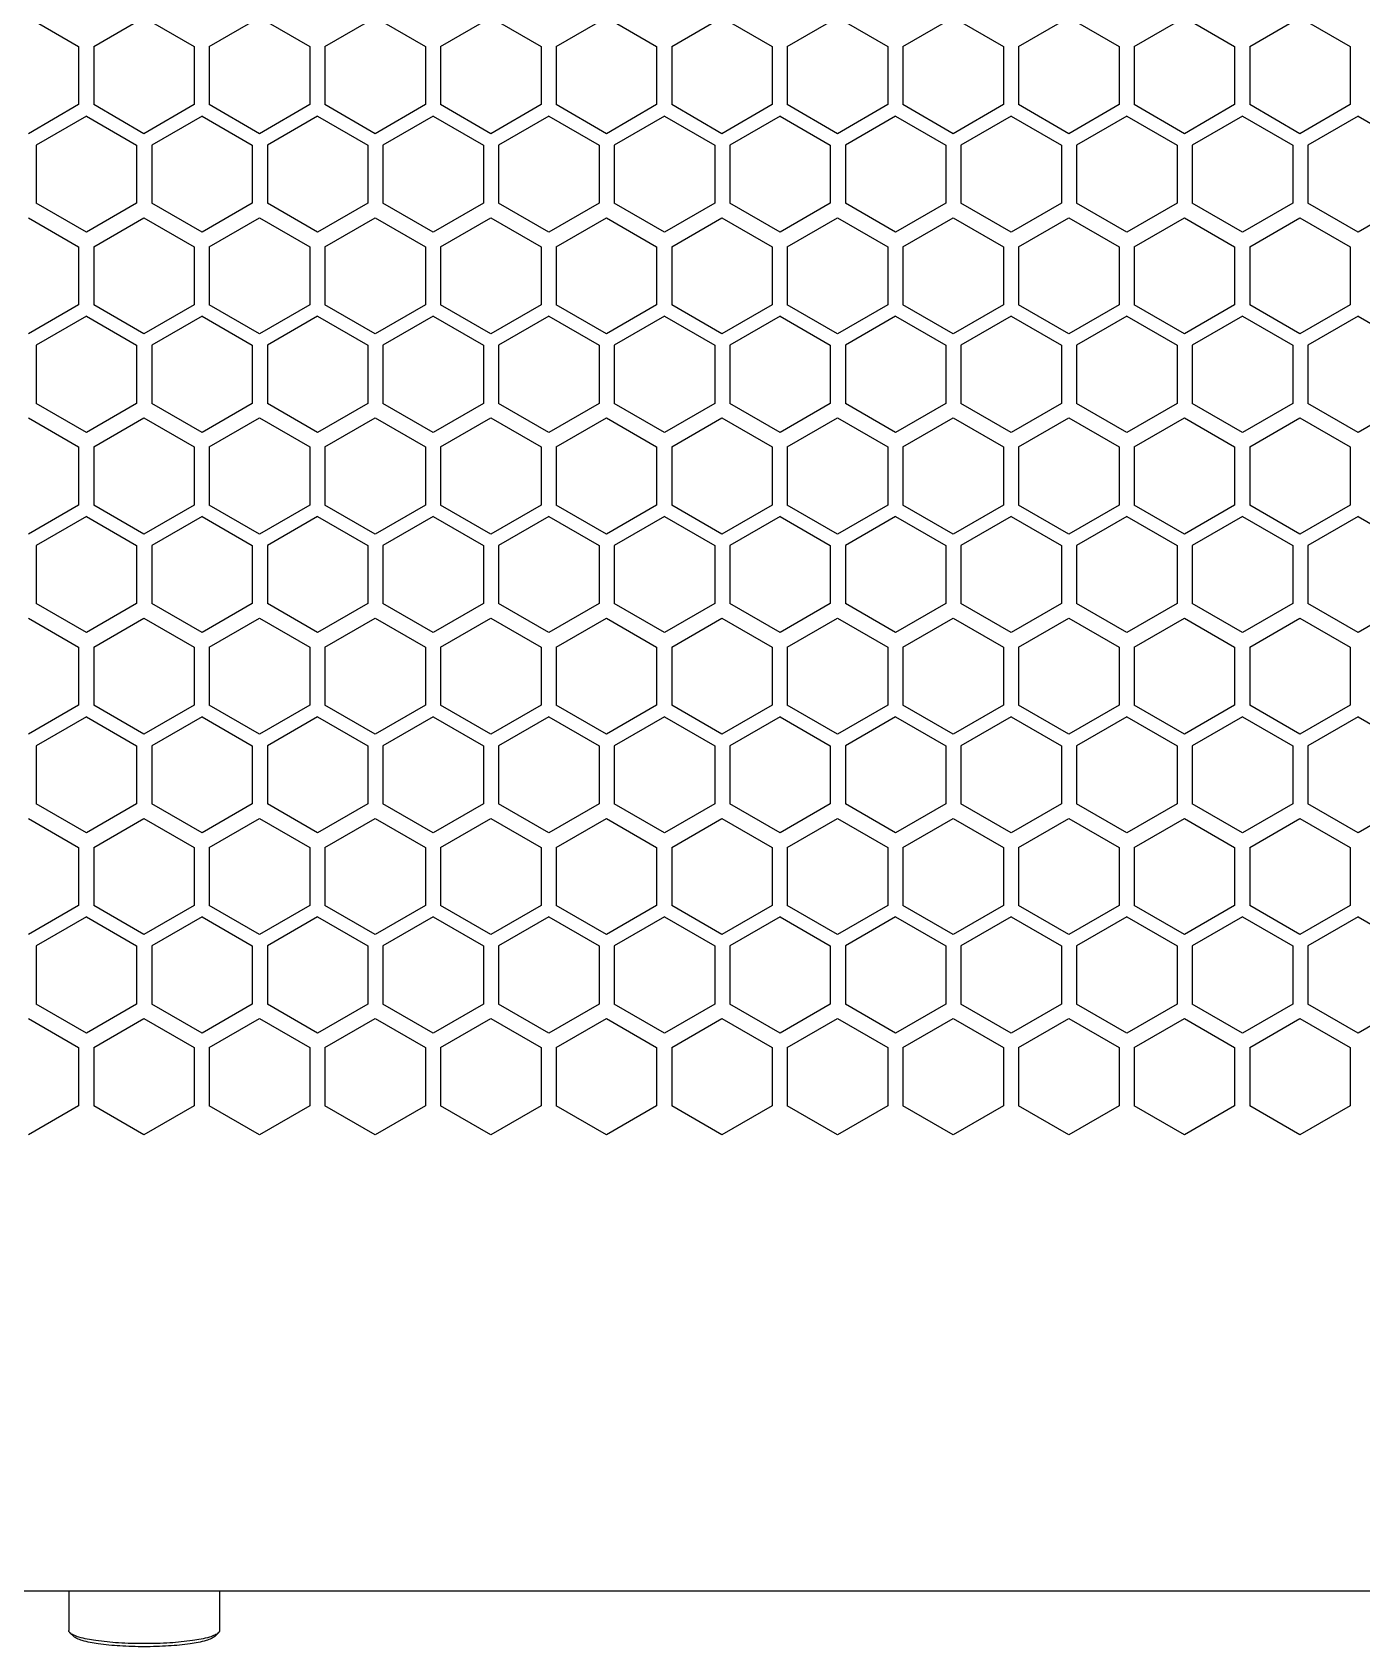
# Model space of a CAD drawing. Header units: millimetres. Extents: x 55614 to 110757, y -66981 to -47484.
# Drawn here: x 64347.7 to 64453.5, y -50635.6 to -50507.2 of the extents above; entities that cross this region are included whole.
import ezdxf

# ---------------------------------------------------------------- set-up
doc = ezdxf.new("R2010")
doc.units = ezdxf.units.MM
doc.layers.add('4215-0412-2_0', color=7, linetype='Continuous')
doc.layers.add('SONGBUTUO-M4-8_0', color=7, linetype='Continuous')
doc.layers.add('THICK', color=7, linetype='Continuous', lineweight=0)

# ---------------------------------------------------------------- blocks, each defined once
blk = doc.blocks.new('2-1725')
at = {"layer": '4215-0412-2_0', "color": 7, "linetype": 'Continuous'}
for p, q in [((-16739.4, -71932.1), (-16735.4, -71934.41)), ((-16734.2, -71934.41), (-16730.2, -71932.1)), ((-16730.2, -71932.1), (-16726.2, -71934.41)), ((-16725, -71934.41), (-16721, -71932.1)), ((-16721, -71932.1), (-16717, -71934.41)), ((-16715.8, -71934.41), (-16711.8, -71932.1)), ((-16711.8, -71932.1), (-16707.8, -71934.41)), ((-16706.6, -71934.41), (-16702.6, -71932.1)), ((-16702.6, -71932.1), (-16698.6, -71934.41)), ((-16697.4, -71934.41), (-16693.4, -71932.1)), ((-16693.4, -71932.1), (-16689.4, -71934.41)), ((-16688.2, -71934.41), (-16684.2, -71932.1)), ((-16684.2, -71932.1), (-16680.2, -71934.41)), ((-16679, -71934.41), (-16675, -71932.1)), ((-16675, -71932.1), (-16671, -71934.41)), ((-16669.8, -71934.41), (-16665.8, -71932.1)), ((-16665.8, -71932.1), (-16661.8, -71934.41)), ((-16660.6, -71934.41), (-16656.6, -71932.1)), ((-16656.6, -71932.1), (-16652.6, -71934.41)), ((-16651.4, -71934.41), (-16647.4, -71932.1)), ((-16647.4, -71932.1), (-16643.4, -71934.41)), ((-16642.2, -71934.41), (-16638.2, -71932.1)), ((-16638.2, -71932.1), (-16634.2, -71934.41)), ((-16735.4, -71934.41), (-16735.4, -71939.03)), ((-16734.2, -71934.41), (-16734.2, -71939.03)), ((-16726.2, -71934.41), (-16726.2, -71939.03)), ((-16725, -71934.41), (-16725, -71939.03)), ((-16717, -71934.41), (-16717, -71939.03)), ((-16715.8, -71934.41), (-16715.8, -71939.03)), ((-16707.8, -71934.41), (-16707.8, -71939.03)), ((-16706.6, -71934.41), (-16706.6, -71939.03)), ((-16698.6, -71934.41), (-16698.6, -71939.03)), ((-16697.4, -71934.41), (-16697.4, -71939.03)), ((-16689.4, -71934.41), (-16689.4, -71939.03)), ((-16688.2, -71934.41), (-16688.2, -71939.03)), ((-16680.2, -71934.41), (-16680.2, -71939.03)), ((-16679, -71934.41), (-16679, -71939.03)), ((-16671, -71934.41), (-16671, -71939.03)), ((-16669.8, -71934.41), (-16669.8, -71939.03)), ((-16661.8, -71934.41), (-16661.8, -71939.03)), ((-16660.6, -71934.41), (-16660.6, -71939.03)), ((-16652.6, -71934.41), (-16652.6, -71939.03)), ((-16651.4, -71934.41), (-16651.4, -71939.03)), ((-16643.4, -71934.41), (-16643.4, -71939.03)), ((-16642.2, -71934.41), (-16642.2, -71939.03)), ((-16634.2, -71934.41), (-16634.2, -71939.03)), ((-16735.4, -71939.03), (-16739.4, -71941.34)), ((-16730.2, -71941.34), (-16734.2, -71939.03)), ((-16726.2, -71939.03), (-16730.2, -71941.34)), ((-16721, -71941.34), (-16725, -71939.03)), ((-16717, -71939.03), (-16721, -71941.34)), ((-16711.8, -71941.34), (-16715.8, -71939.03)), ((-16707.8, -71939.03), (-16711.8, -71941.34)), ((-16702.6, -71941.34), (-16706.6, -71939.03)), ((-16698.6, -71939.03), (-16702.6, -71941.34)), ((-16693.4, -71941.34), (-16697.4, -71939.03)), ((-16689.4, -71939.03), (-16693.4, -71941.34)), ((-16684.2, -71941.34), (-16688.2, -71939.03)), ((-16680.2, -71939.03), (-16684.2, -71941.34)), ((-16675, -71941.34), (-16679, -71939.03)), ((-16671, -71939.03), (-16675, -71941.34)), ((-16665.8, -71941.34), (-16669.8, -71939.03)), ((-16661.8, -71939.03), (-16665.8, -71941.34)), ((-16656.6, -71941.34), (-16660.6, -71939.03)), ((-16652.6, -71939.03), (-16656.6, -71941.34)), ((-16647.4, -71941.34), (-16651.4, -71939.03)), ((-16643.4, -71939.03), (-16647.4, -71941.34)), ((-16638.2, -71941.34), (-16642.2, -71939.03)), ((-16634.2, -71939.03), (-16638.2, -71941.34)), ((-16734.78, -71939.94), (-16738.78, -71942.25)), ((-16734.78, -71939.94), (-16730.78, -71942.25)), ((-16725.58, -71939.94), (-16729.58, -71942.25)), ((-16725.58, -71939.94), (-16721.58, -71942.25)), ((-16716.38, -71939.94), (-16720.38, -71942.25)), ((-16716.38, -71939.94), (-16712.38, -71942.25)), ((-16707.18, -71939.94), (-16711.18, -71942.25)), ((-16707.18, -71939.94), (-16703.18, -71942.25)), ((-16697.98, -71939.94), (-16701.98, -71942.25)), ((-16697.98, -71939.94), (-16693.98, -71942.25)), ((-16688.78, -71939.94), (-16692.78, -71942.25)), ((-16688.78, -71939.94), (-16684.78, -71942.25)), ((-16679.58, -71939.94), (-16683.58, -71942.25)), ((-16679.58, -71939.94), (-16675.58, -71942.25)), ((-16670.38, -71939.94), (-16674.38, -71942.25)), ((-16670.38, -71939.94), (-16666.38, -71942.25)), ((-16661.18, -71939.94), (-16665.18, -71942.25)), ((-16661.18, -71939.94), (-16657.18, -71942.25)), ((-16651.98, -71939.94), (-16655.98, -71942.25)), ((-16651.98, -71939.94), (-16647.98, -71942.25)), ((-16642.78, -71939.94), (-16646.78, -71942.25)), ((-16642.78, -71939.94), (-16638.78, -71942.25)), ((-16633.58, -71939.94), (-16637.58, -71942.25)), ((-16633.58, -71939.94), (-16629.58, -71942.25)), ((-16738.78, -71942.25), (-16738.78, -71946.87)), ((-16730.78, -71942.25), (-16730.78, -71946.87)), ((-16729.58, -71942.25), (-16729.58, -71946.87)), ((-16721.58, -71942.25), (-16721.58, -71946.87)), ((-16720.38, -71942.25), (-16720.38, -71946.87)), ((-16712.38, -71942.25), (-16712.38, -71946.87)), ((-16711.18, -71942.25), (-16711.18, -71946.87)), ((-16703.18, -71942.25), (-16703.18, -71946.87)), ((-16701.98, -71942.25), (-16701.98, -71946.87)), ((-16693.98, -71942.25), (-16693.98, -71946.87)), ((-16692.78, -71942.25), (-16692.78, -71946.87)), ((-16684.78, -71942.25), (-16684.78, -71946.87)), ((-16683.58, -71942.25), (-16683.58, -71946.87)), ((-16675.58, -71942.25), (-16675.58, -71946.87)), ((-16674.38, -71942.25), (-16674.38, -71946.87)), ((-16666.38, -71942.25), (-16666.38, -71946.87)), ((-16665.18, -71942.25), (-16665.18, -71946.87)), ((-16657.18, -71942.25), (-16657.18, -71946.87)), ((-16655.98, -71942.25), (-16655.98, -71946.87)), ((-16647.98, -71942.25), (-16647.98, -71946.87)), ((-16646.78, -71942.25), (-16646.78, -71946.87)), ((-16638.78, -71942.25), (-16638.78, -71946.87)), ((-16637.58, -71942.25), (-16637.58, -71946.87)), ((-16734.78, -71949.18), (-16738.78, -71946.87)), ((-16730.78, -71946.87), (-16734.78, -71949.18)), ((-16725.58, -71949.18), (-16729.58, -71946.87)), ((-16721.58, -71946.87), (-16725.58, -71949.18)), ((-16716.38, -71949.18), (-16720.38, -71946.87)), ((-16712.38, -71946.87), (-16716.38, -71949.18)), ((-16707.18, -71949.18), (-16711.18, -71946.87)), ((-16703.18, -71946.87), (-16707.18, -71949.18)), ((-16697.98, -71949.18), (-16701.98, -71946.87)), ((-16693.98, -71946.87), (-16697.98, -71949.18)), ((-16688.78, -71949.18), (-16692.78, -71946.87)), ((-16684.78, -71946.87), (-16688.78, -71949.18)), ((-16679.58, -71949.18), (-16683.58, -71946.87)), ((-16675.58, -71946.87), (-16679.58, -71949.18)), ((-16670.38, -71949.18), (-16674.38, -71946.87)), ((-16666.38, -71946.87), (-16670.38, -71949.18)), ((-16661.18, -71949.18), (-16665.18, -71946.87)), ((-16657.18, -71946.87), (-16661.18, -71949.18)), ((-16651.98, -71949.18), (-16655.98, -71946.87)), ((-16647.98, -71946.87), (-16651.98, -71949.18)), ((-16642.78, -71949.18), (-16646.78, -71946.87)), ((-16638.78, -71946.87), (-16642.78, -71949.18)), ((-16633.58, -71949.18), (-16637.58, -71946.87)), ((-16629.58, -71946.87), (-16633.58, -71949.18)), ((-16739.4, -71948.03), (-16735.4, -71950.34)), ((-16734.2, -71950.34), (-16730.2, -71948.03)), ((-16730.2, -71948.03), (-16726.2, -71950.34)), ((-16725, -71950.34), (-16721, -71948.03)), ((-16721, -71948.03), (-16717, -71950.34)), ((-16715.8, -71950.34), (-16711.8, -71948.03)), ((-16711.8, -71948.03), (-16707.8, -71950.34)), ((-16706.6, -71950.34), (-16702.6, -71948.03)), ((-16702.6, -71948.03), (-16698.6, -71950.34)), ((-16697.4, -71950.34), (-16693.4, -71948.03)), ((-16693.4, -71948.03), (-16689.4, -71950.34)), ((-16688.2, -71950.34), (-16684.2, -71948.03)), ((-16684.2, -71948.03), (-16680.2, -71950.34)), ((-16679, -71950.34), (-16675, -71948.03)), ((-16675, -71948.03), (-16671, -71950.34)), ((-16669.8, -71950.34), (-16665.8, -71948.03)), ((-16665.8, -71948.03), (-16661.8, -71950.34)), ((-16660.6, -71950.34), (-16656.6, -71948.03)), ((-16656.6, -71948.03), (-16652.6, -71950.34)), ((-16651.4, -71950.34), (-16647.4, -71948.03)), ((-16647.4, -71948.03), (-16643.4, -71950.34)), ((-16642.2, -71950.34), (-16638.2, -71948.03)), ((-16638.2, -71948.03), (-16634.2, -71950.34)), ((-16735.4, -71950.34), (-16735.4, -71954.96)), ((-16734.2, -71950.34), (-16734.2, -71954.96)), ((-16726.2, -71950.34), (-16726.2, -71954.96)), ((-16725, -71950.34), (-16725, -71954.96)), ((-16717, -71950.34), (-16717, -71954.96)), ((-16715.8, -71950.34), (-16715.8, -71954.96)), ((-16707.8, -71950.34), (-16707.8, -71954.96)), ((-16706.6, -71950.34), (-16706.6, -71954.96)), ((-16698.6, -71950.34), (-16698.6, -71954.96)), ((-16697.4, -71950.34), (-16697.4, -71954.96)), ((-16689.4, -71950.34), (-16689.4, -71954.96)), ((-16688.2, -71950.34), (-16688.2, -71954.96)), ((-16680.2, -71950.34), (-16680.2, -71954.96)), ((-16679, -71950.34), (-16679, -71954.96)), ((-16671, -71950.34), (-16671, -71954.96)), ((-16669.8, -71950.34), (-16669.8, -71954.96)), ((-16661.8, -71950.34), (-16661.8, -71954.96)), ((-16660.6, -71950.34), (-16660.6, -71954.96)), ((-16652.6, -71950.34), (-16652.6, -71954.96)), ((-16651.4, -71950.34), (-16651.4, -71954.96)), ((-16643.4, -71950.34), (-16643.4, -71954.96)), ((-16642.2, -71950.34), (-16642.2, -71954.96)), ((-16634.2, -71950.34), (-16634.2, -71954.96)), ((-16735.4, -71954.96), (-16739.4, -71957.27)), ((-16730.2, -71957.27), (-16734.2, -71954.96)), ((-16726.2, -71954.96), (-16730.2, -71957.27)), ((-16721, -71957.27), (-16725, -71954.96)), ((-16717, -71954.96), (-16721, -71957.27)), ((-16711.8, -71957.27), (-16715.8, -71954.96)), ((-16707.8, -71954.96), (-16711.8, -71957.27)), ((-16702.6, -71957.27), (-16706.6, -71954.96)), ((-16698.6, -71954.96), (-16702.6, -71957.27)), ((-16693.4, -71957.27), (-16697.4, -71954.96)), ((-16689.4, -71954.96), (-16693.4, -71957.27)), ((-16684.2, -71957.27), (-16688.2, -71954.96)), ((-16680.2, -71954.96), (-16684.2, -71957.27)), ((-16675, -71957.27), (-16679, -71954.96)), ((-16671, -71954.96), (-16675, -71957.27)), ((-16665.8, -71957.27), (-16669.8, -71954.96)), ((-16661.8, -71954.96), (-16665.8, -71957.27)), ((-16656.6, -71957.27), (-16660.6, -71954.96)), ((-16652.6, -71954.96), (-16656.6, -71957.27)), ((-16647.4, -71957.27), (-16651.4, -71954.96)), ((-16643.4, -71954.96), (-16647.4, -71957.27)), ((-16638.2, -71957.27), (-16642.2, -71954.96)), ((-16634.2, -71954.96), (-16638.2, -71957.27)), ((-16734.78, -71955.87), (-16738.78, -71958.18)), ((-16734.78, -71955.87), (-16730.78, -71958.18)), ((-16725.58, -71955.87), (-16729.58, -71958.18)), ((-16725.58, -71955.87), (-16721.58, -71958.18)), ((-16716.38, -71955.87), (-16720.38, -71958.18)), ((-16716.38, -71955.87), (-16712.38, -71958.18)), ((-16707.18, -71955.87), (-16711.18, -71958.18)), ((-16707.18, -71955.87), (-16703.18, -71958.18)), ((-16697.98, -71955.87), (-16701.98, -71958.18)), ((-16697.98, -71955.87), (-16693.98, -71958.18)), ((-16688.78, -71955.87), (-16692.78, -71958.18)), ((-16688.78, -71955.87), (-16684.78, -71958.18)), ((-16679.58, -71955.87), (-16683.58, -71958.18)), ((-16679.58, -71955.87), (-16675.58, -71958.18)), ((-16670.38, -71955.87), (-16674.38, -71958.18)), ((-16670.38, -71955.87), (-16666.38, -71958.18)), ((-16661.18, -71955.87), (-16665.18, -71958.18)), ((-16661.18, -71955.87), (-16657.18, -71958.18)), ((-16651.98, -71955.87), (-16655.98, -71958.18)), ((-16651.98, -71955.87), (-16647.98, -71958.18)), ((-16642.78, -71955.87), (-16646.78, -71958.18)), ((-16642.78, -71955.87), (-16638.78, -71958.18)), ((-16633.58, -71955.87), (-16637.58, -71958.18)), ((-16633.58, -71955.87), (-16629.58, -71958.18)), ((-16738.78, -71958.18), (-16738.78, -71962.8)), ((-16730.78, -71958.18), (-16730.78, -71962.8)), ((-16729.58, -71958.18), (-16729.58, -71962.8)), ((-16721.58, -71958.18), (-16721.58, -71962.8)), ((-16720.38, -71958.18), (-16720.38, -71962.8)), ((-16712.38, -71958.18), (-16712.38, -71962.8)), ((-16711.18, -71958.18), (-16711.18, -71962.8)), ((-16703.18, -71958.18), (-16703.18, -71962.8)), ((-16701.98, -71958.18), (-16701.98, -71962.8)), ((-16693.98, -71958.18), (-16693.98, -71962.8)), ((-16692.78, -71958.18), (-16692.78, -71962.8)), ((-16684.78, -71958.18), (-16684.78, -71962.8)), ((-16683.58, -71958.18), (-16683.58, -71962.8)), ((-16675.58, -71958.18), (-16675.58, -71962.8)), ((-16674.38, -71958.18), (-16674.38, -71962.8)), ((-16666.38, -71958.18), (-16666.38, -71962.8)), ((-16665.18, -71958.18), (-16665.18, -71962.8)), ((-16657.18, -71958.18), (-16657.18, -71962.8)), ((-16655.98, -71958.18), (-16655.98, -71962.8)), ((-16647.98, -71958.18), (-16647.98, -71962.8)), ((-16646.78, -71958.18), (-16646.78, -71962.8)), ((-16638.78, -71958.18), (-16638.78, -71962.8)), ((-16637.58, -71958.18), (-16637.58, -71962.8)), ((-16734.78, -71965.11), (-16738.78, -71962.8)), ((-16730.78, -71962.8), (-16734.78, -71965.11)), ((-16725.58, -71965.11), (-16729.58, -71962.8)), ((-16721.58, -71962.8), (-16725.58, -71965.11)), ((-16716.38, -71965.11), (-16720.38, -71962.8)), ((-16712.38, -71962.8), (-16716.38, -71965.11)), ((-16707.18, -71965.11), (-16711.18, -71962.8)), ((-16703.18, -71962.8), (-16707.18, -71965.11)), ((-16697.98, -71965.11), (-16701.98, -71962.8)), ((-16693.98, -71962.8), (-16697.98, -71965.11)), ((-16688.78, -71965.11), (-16692.78, -71962.8)), ((-16684.78, -71962.8), (-16688.78, -71965.11)), ((-16679.58, -71965.11), (-16683.58, -71962.8)), ((-16675.58, -71962.8), (-16679.58, -71965.11)), ((-16670.38, -71965.11), (-16674.38, -71962.8)), ((-16666.38, -71962.8), (-16670.38, -71965.11)), ((-16661.18, -71965.11), (-16665.18, -71962.8)), ((-16657.18, -71962.8), (-16661.18, -71965.11)), ((-16651.98, -71965.11), (-16655.98, -71962.8)), ((-16647.98, -71962.8), (-16651.98, -71965.11)), ((-16642.78, -71965.11), (-16646.78, -71962.8)), ((-16638.78, -71962.8), (-16642.78, -71965.11)), ((-16633.58, -71965.11), (-16637.58, -71962.8)), ((-16629.58, -71962.8), (-16633.58, -71965.11)), ((-16739.4, -71963.96), (-16735.4, -71966.27)), ((-16734.2, -71966.27), (-16730.2, -71963.96)), ((-16730.2, -71963.96), (-16726.2, -71966.27)), ((-16725, -71966.27), (-16721, -71963.96)), ((-16721, -71963.96), (-16717, -71966.27)), ((-16715.8, -71966.27), (-16711.8, -71963.96)), ((-16711.8, -71963.96), (-16707.8, -71966.27)), ((-16706.6, -71966.27), (-16702.6, -71963.96)), ((-16702.6, -71963.96), (-16698.6, -71966.27)), ((-16697.4, -71966.27), (-16693.4, -71963.96)), ((-16693.4, -71963.96), (-16689.4, -71966.27)), ((-16688.2, -71966.27), (-16684.2, -71963.96)), ((-16684.2, -71963.96), (-16680.2, -71966.27)), ((-16679, -71966.27), (-16675, -71963.96)), ((-16675, -71963.96), (-16671, -71966.27)), ((-16669.8, -71966.27), (-16665.8, -71963.96)), ((-16665.8, -71963.96), (-16661.8, -71966.27)), ((-16660.6, -71966.27), (-16656.6, -71963.96)), ((-16656.6, -71963.96), (-16652.6, -71966.27)), ((-16651.4, -71966.27), (-16647.4, -71963.96)), ((-16647.4, -71963.96), (-16643.4, -71966.27)), ((-16642.2, -71966.27), (-16638.2, -71963.96)), ((-16638.2, -71963.96), (-16634.2, -71966.27)), ((-16735.4, -71966.27), (-16735.4, -71970.89)), ((-16734.2, -71966.27), (-16734.2, -71970.89)), ((-16726.2, -71966.27), (-16726.2, -71970.89)), ((-16725, -71966.27), (-16725, -71970.89)), ((-16717, -71966.27), (-16717, -71970.89)), ((-16715.8, -71966.27), (-16715.8, -71970.89)), ((-16707.8, -71966.27), (-16707.8, -71970.89)), ((-16706.6, -71966.27), (-16706.6, -71970.89)), ((-16698.6, -71966.27), (-16698.6, -71970.89)), ((-16697.4, -71966.27), (-16697.4, -71970.89)), ((-16689.4, -71966.27), (-16689.4, -71970.89)), ((-16688.2, -71966.27), (-16688.2, -71970.89)), ((-16680.2, -71966.27), (-16680.2, -71970.89)), ((-16679, -71966.27), (-16679, -71970.89)), ((-16671, -71966.27), (-16671, -71970.89)), ((-16669.8, -71966.27), (-16669.8, -71970.89)), ((-16661.8, -71966.27), (-16661.8, -71970.89)), ((-16660.6, -71966.27), (-16660.6, -71970.89)), ((-16652.6, -71966.27), (-16652.6, -71970.89)), ((-16651.4, -71966.27), (-16651.4, -71970.89)), ((-16643.4, -71966.27), (-16643.4, -71970.89)), ((-16642.2, -71966.27), (-16642.2, -71970.89)), ((-16634.2, -71966.27), (-16634.2, -71970.89)), ((-16735.4, -71970.89), (-16739.4, -71973.2)), ((-16734.78, -71971.8), (-16738.78, -71974.11)), ((-16734.78, -71971.8), (-16730.78, -71974.11)), ((-16730.2, -71973.2), (-16734.2, -71970.89)), ((-16726.2, -71970.89), (-16730.2, -71973.2)), ((-16725.58, -71971.8), (-16729.58, -71974.11)), ((-16725.58, -71971.8), (-16721.58, -71974.11)), ((-16721, -71973.2), (-16725, -71970.89)), ((-16717, -71970.89), (-16721, -71973.2)), ((-16716.38, -71971.8), (-16720.38, -71974.11)), ((-16716.38, -71971.8), (-16712.38, -71974.11)), ((-16711.8, -71973.2), (-16715.8, -71970.89)), ((-16707.8, -71970.89), (-16711.8, -71973.2)), ((-16707.18, -71971.8), (-16711.18, -71974.11)), ((-16707.18, -71971.8), (-16703.18, -71974.11)), ((-16702.6, -71973.2), (-16706.6, -71970.89)), ((-16698.6, -71970.89), (-16702.6, -71973.2)), ((-16697.98, -71971.8), (-16701.98, -71974.11)), ((-16697.98, -71971.8), (-16693.98, -71974.11)), ((-16693.4, -71973.2), (-16697.4, -71970.89)), ((-16689.4, -71970.89), (-16693.4, -71973.2)), ((-16688.78, -71971.8), (-16692.78, -71974.11)), ((-16688.78, -71971.8), (-16684.78, -71974.11)), ((-16684.2, -71973.2), (-16688.2, -71970.89)), ((-16680.2, -71970.89), (-16684.2, -71973.2)), ((-16679.58, -71971.8), (-16683.58, -71974.11)), ((-16679.58, -71971.8), (-16675.58, -71974.11)), ((-16675, -71973.2), (-16679, -71970.89)), ((-16671, -71970.89), (-16675, -71973.2)), ((-16670.38, -71971.8), (-16674.38, -71974.11)), ((-16670.38, -71971.8), (-16666.38, -71974.11)), ((-16665.8, -71973.2), (-16669.8, -71970.89)), ((-16661.8, -71970.89), (-16665.8, -71973.2)), ((-16661.18, -71971.8), (-16665.18, -71974.11)), ((-16661.18, -71971.8), (-16657.18, -71974.11)), ((-16656.6, -71973.2), (-16660.6, -71970.89)), ((-16652.6, -71970.89), (-16656.6, -71973.2)), ((-16651.98, -71971.8), (-16655.98, -71974.11)), ((-16651.98, -71971.8), (-16647.98, -71974.11)), ((-16647.4, -71973.2), (-16651.4, -71970.89)), ((-16643.4, -71970.89), (-16647.4, -71973.2)), ((-16642.78, -71971.8), (-16646.78, -71974.11)), ((-16642.78, -71971.8), (-16638.78, -71974.11)), ((-16638.2, -71973.2), (-16642.2, -71970.89)), ((-16634.2, -71970.89), (-16638.2, -71973.2)), ((-16633.58, -71971.8), (-16637.58, -71974.11)), ((-16633.58, -71971.8), (-16629.58, -71974.11)), ((-16738.78, -71974.11), (-16738.78, -71978.73)), ((-16730.78, -71974.11), (-16730.78, -71978.73)), ((-16729.58, -71974.11), (-16729.58, -71978.73)), ((-16721.58, -71974.11), (-16721.58, -71978.73)), ((-16720.38, -71974.11), (-16720.38, -71978.73)), ((-16712.38, -71974.11), (-16712.38, -71978.73)), ((-16711.18, -71974.11), (-16711.18, -71978.73)), ((-16703.18, -71974.11), (-16703.18, -71978.73)), ((-16701.98, -71974.11), (-16701.98, -71978.73)), ((-16693.98, -71974.11), (-16693.98, -71978.73)), ((-16692.78, -71974.11), (-16692.78, -71978.73)), ((-16684.78, -71974.11), (-16684.78, -71978.73)), ((-16683.58, -71974.11), (-16683.58, -71978.73)), ((-16675.58, -71974.11), (-16675.58, -71978.73)), ((-16674.38, -71974.11), (-16674.38, -71978.73)), ((-16666.38, -71974.11), (-16666.38, -71978.73)), ((-16665.18, -71974.11), (-16665.18, -71978.73)), ((-16657.18, -71974.11), (-16657.18, -71978.73)), ((-16655.98, -71974.11), (-16655.98, -71978.73)), ((-16647.98, -71974.11), (-16647.98, -71978.73)), ((-16646.78, -71974.11), (-16646.78, -71978.73)), ((-16638.78, -71974.11), (-16638.78, -71978.73)), ((-16637.58, -71974.11), (-16637.58, -71978.73)), ((-16734.78, -71981.04), (-16738.78, -71978.73)), ((-16730.78, -71978.73), (-16734.78, -71981.04)), ((-16725.58, -71981.04), (-16729.58, -71978.73)), ((-16721.58, -71978.73), (-16725.58, -71981.04)), ((-16716.38, -71981.04), (-16720.38, -71978.73)), ((-16712.38, -71978.73), (-16716.38, -71981.04)), ((-16707.18, -71981.04), (-16711.18, -71978.73)), ((-16703.18, -71978.73), (-16707.18, -71981.04)), ((-16697.98, -71981.04), (-16701.98, -71978.73)), ((-16693.98, -71978.73), (-16697.98, -71981.04)), ((-16688.78, -71981.04), (-16692.78, -71978.73)), ((-16684.78, -71978.73), (-16688.78, -71981.04)), ((-16679.58, -71981.04), (-16683.58, -71978.73)), ((-16675.58, -71978.73), (-16679.58, -71981.04)), ((-16670.38, -71981.04), (-16674.38, -71978.73)), ((-16666.38, -71978.73), (-16670.38, -71981.04)), ((-16661.18, -71981.04), (-16665.18, -71978.73)), ((-16657.18, -71978.73), (-16661.18, -71981.04)), ((-16651.98, -71981.04), (-16655.98, -71978.73)), ((-16647.98, -71978.73), (-16651.98, -71981.04)), ((-16642.78, -71981.04), (-16646.78, -71978.73)), ((-16638.78, -71978.73), (-16642.78, -71981.04)), ((-16633.58, -71981.04), (-16637.58, -71978.73)), ((-16629.58, -71978.73), (-16633.58, -71981.04)), ((-16739.4, -71979.89), (-16735.4, -71982.2)), ((-16734.2, -71982.2), (-16730.2, -71979.89)), ((-16730.2, -71979.89), (-16726.2, -71982.2)), ((-16725, -71982.2), (-16721, -71979.89)), ((-16721, -71979.89), (-16717, -71982.2)), ((-16715.8, -71982.2), (-16711.8, -71979.89)), ((-16711.8, -71979.89), (-16707.8, -71982.2)), ((-16706.6, -71982.2), (-16702.6, -71979.89)), ((-16702.6, -71979.89), (-16698.6, -71982.2)), ((-16697.4, -71982.2), (-16693.4, -71979.89)), ((-16693.4, -71979.89), (-16689.4, -71982.2)), ((-16688.2, -71982.2), (-16684.2, -71979.89)), ((-16684.2, -71979.89), (-16680.2, -71982.2)), ((-16679, -71982.2), (-16675, -71979.89)), ((-16675, -71979.89), (-16671, -71982.2)), ((-16669.8, -71982.2), (-16665.8, -71979.89)), ((-16665.8, -71979.89), (-16661.8, -71982.2)), ((-16660.6, -71982.2), (-16656.6, -71979.89)), ((-16656.6, -71979.89), (-16652.6, -71982.2)), ((-16651.4, -71982.2), (-16647.4, -71979.89)), ((-16647.4, -71979.89), (-16643.4, -71982.2)), ((-16642.2, -71982.2), (-16638.2, -71979.89)), ((-16638.2, -71979.89), (-16634.2, -71982.2)), ((-16735.4, -71982.2), (-16735.4, -71986.82)), ((-16734.2, -71982.2), (-16734.2, -71986.82)), ((-16726.2, -71982.2), (-16726.2, -71986.82)), ((-16725, -71982.2), (-16725, -71986.82)), ((-16717, -71982.2), (-16717, -71986.82)), ((-16715.8, -71982.2), (-16715.8, -71986.82)), ((-16707.8, -71982.2), (-16707.8, -71986.82)), ((-16706.6, -71982.2), (-16706.6, -71986.82)), ((-16698.6, -71982.2), (-16698.6, -71986.82)), ((-16697.4, -71982.2), (-16697.4, -71986.82)), ((-16689.4, -71982.2), (-16689.4, -71986.82)), ((-16688.2, -71982.2), (-16688.2, -71986.82)), ((-16680.2, -71982.2), (-16680.2, -71986.82)), ((-16679, -71982.2), (-16679, -71986.82)), ((-16671, -71982.2), (-16671, -71986.82)), ((-16669.8, -71982.2), (-16669.8, -71986.82)), ((-16661.8, -71982.2), (-16661.8, -71986.82)), ((-16660.6, -71982.2), (-16660.6, -71986.82)), ((-16652.6, -71982.2), (-16652.6, -71986.82)), ((-16651.4, -71982.2), (-16651.4, -71986.82)), ((-16643.4, -71982.2), (-16643.4, -71986.82)), ((-16642.2, -71982.2), (-16642.2, -71986.82)), ((-16634.2, -71982.2), (-16634.2, -71986.82)), ((-16735.4, -71986.82), (-16739.4, -71989.13)), ((-16730.2, -71989.13), (-16734.2, -71986.82)), ((-16726.2, -71986.82), (-16730.2, -71989.13)), ((-16721, -71989.13), (-16725, -71986.82)), ((-16717, -71986.82), (-16721, -71989.13)), ((-16711.8, -71989.13), (-16715.8, -71986.82)), ((-16707.8, -71986.82), (-16711.8, -71989.13)), ((-16702.6, -71989.13), (-16706.6, -71986.82)), ((-16698.6, -71986.82), (-16702.6, -71989.13)), ((-16693.4, -71989.13), (-16697.4, -71986.82)), ((-16689.4, -71986.82), (-16693.4, -71989.13)), ((-16684.2, -71989.13), (-16688.2, -71986.82)), ((-16680.2, -71986.82), (-16684.2, -71989.13)), ((-16675, -71989.13), (-16679, -71986.82)), ((-16671, -71986.82), (-16675, -71989.13)), ((-16665.8, -71989.13), (-16669.8, -71986.82)), ((-16661.8, -71986.82), (-16665.8, -71989.13)), ((-16656.6, -71989.13), (-16660.6, -71986.82)), ((-16652.6, -71986.82), (-16656.6, -71989.13)), ((-16647.4, -71989.13), (-16651.4, -71986.82)), ((-16643.4, -71986.82), (-16647.4, -71989.13)), ((-16638.2, -71989.13), (-16642.2, -71986.82)), ((-16634.2, -71986.82), (-16638.2, -71989.13)), ((-16734.78, -71987.73), (-16738.78, -71990.04)), ((-16734.78, -71987.73), (-16730.78, -71990.04)), ((-16725.58, -71987.73), (-16729.58, -71990.04)), ((-16725.58, -71987.73), (-16721.58, -71990.04)), ((-16716.38, -71987.73), (-16720.38, -71990.04)), ((-16716.38, -71987.73), (-16712.38, -71990.04)), ((-16707.18, -71987.73), (-16711.18, -71990.04)), ((-16707.18, -71987.73), (-16703.18, -71990.04)), ((-16697.98, -71987.73), (-16701.98, -71990.04)), ((-16697.98, -71987.73), (-16693.98, -71990.04)), ((-16688.78, -71987.73), (-16692.78, -71990.04)), ((-16688.78, -71987.73), (-16684.78, -71990.04)), ((-16679.58, -71987.73), (-16683.58, -71990.04)), ((-16679.58, -71987.73), (-16675.58, -71990.04)), ((-16670.38, -71987.73), (-16674.38, -71990.04)), ((-16670.38, -71987.73), (-16666.38, -71990.04)), ((-16661.18, -71987.73), (-16665.18, -71990.04)), ((-16661.18, -71987.73), (-16657.18, -71990.04)), ((-16651.98, -71987.73), (-16655.98, -71990.04)), ((-16651.98, -71987.73), (-16647.98, -71990.04)), ((-16642.78, -71987.73), (-16646.78, -71990.04)), ((-16642.78, -71987.73), (-16638.78, -71990.04)), ((-16633.58, -71987.73), (-16637.58, -71990.04)), ((-16633.58, -71987.73), (-16629.58, -71990.04)), ((-16738.78, -71990.04), (-16738.78, -71994.66)), ((-16730.78, -71990.04), (-16730.78, -71994.66)), ((-16729.58, -71990.04), (-16729.58, -71994.66)), ((-16721.58, -71990.04), (-16721.58, -71994.66)), ((-16720.38, -71990.04), (-16720.38, -71994.66)), ((-16712.38, -71990.04), (-16712.38, -71994.66)), ((-16711.18, -71990.04), (-16711.18, -71994.66)), ((-16703.18, -71990.04), (-16703.18, -71994.66)), ((-16701.98, -71990.04), (-16701.98, -71994.66)), ((-16693.98, -71990.04), (-16693.98, -71994.66)), ((-16692.78, -71990.04), (-16692.78, -71994.66)), ((-16684.78, -71990.04), (-16684.78, -71994.66)), ((-16683.58, -71990.04), (-16683.58, -71994.66)), ((-16675.58, -71990.04), (-16675.58, -71994.66)), ((-16674.38, -71990.04), (-16674.38, -71994.66)), ((-16666.38, -71990.04), (-16666.38, -71994.66)), ((-16665.18, -71990.04), (-16665.18, -71994.66)), ((-16657.18, -71990.04), (-16657.18, -71994.66)), ((-16655.98, -71990.04), (-16655.98, -71994.66)), ((-16647.98, -71990.04), (-16647.98, -71994.66)), ((-16646.78, -71990.04), (-16646.78, -71994.66)), ((-16638.78, -71990.04), (-16638.78, -71994.66)), ((-16637.58, -71990.04), (-16637.58, -71994.66)), ((-16734.78, -71996.97), (-16738.78, -71994.66)), ((-16730.78, -71994.66), (-16734.78, -71996.97)), ((-16725.58, -71996.97), (-16729.58, -71994.66)), ((-16721.58, -71994.66), (-16725.58, -71996.97)), ((-16716.38, -71996.97), (-16720.38, -71994.66)), ((-16712.38, -71994.66), (-16716.38, -71996.97)), ((-16707.18, -71996.97), (-16711.18, -71994.66)), ((-16703.18, -71994.66), (-16707.18, -71996.97)), ((-16697.98, -71996.97), (-16701.98, -71994.66)), ((-16693.98, -71994.66), (-16697.98, -71996.97)), ((-16688.78, -71996.97), (-16692.78, -71994.66)), ((-16684.78, -71994.66), (-16688.78, -71996.97)), ((-16679.58, -71996.97), (-16683.58, -71994.66)), ((-16675.58, -71994.66), (-16679.58, -71996.97)), ((-16670.38, -71996.97), (-16674.38, -71994.66)), ((-16666.38, -71994.66), (-16670.38, -71996.97)), ((-16661.18, -71996.97), (-16665.18, -71994.66)), ((-16657.18, -71994.66), (-16661.18, -71996.97)), ((-16651.98, -71996.97), (-16655.98, -71994.66)), ((-16647.98, -71994.66), (-16651.98, -71996.97)), ((-16642.78, -71996.97), (-16646.78, -71994.66)), ((-16638.78, -71994.66), (-16642.78, -71996.97)), ((-16633.58, -71996.97), (-16637.58, -71994.66)), ((-16629.58, -71994.66), (-16633.58, -71996.97)), ((-16739.4, -71995.82), (-16735.4, -71998.13)), ((-16734.2, -71998.13), (-16730.2, -71995.82)), ((-16730.2, -71995.82), (-16726.2, -71998.13)), ((-16725, -71998.13), (-16721, -71995.82)), ((-16721, -71995.82), (-16717, -71998.13)), ((-16715.8, -71998.13), (-16711.8, -71995.82)), ((-16711.8, -71995.82), (-16707.8, -71998.13)), ((-16706.6, -71998.13), (-16702.6, -71995.82)), ((-16702.6, -71995.82), (-16698.6, -71998.13)), ((-16697.4, -71998.13), (-16693.4, -71995.82)), ((-16693.4, -71995.82), (-16689.4, -71998.13)), ((-16688.2, -71998.13), (-16684.2, -71995.82)), ((-16684.2, -71995.82), (-16680.2, -71998.13)), ((-16679, -71998.13), (-16675, -71995.82)), ((-16675, -71995.82), (-16671, -71998.13)), ((-16669.8, -71998.13), (-16665.8, -71995.82)), ((-16665.8, -71995.82), (-16661.8, -71998.13)), ((-16660.6, -71998.13), (-16656.6, -71995.82)), ((-16656.6, -71995.82), (-16652.6, -71998.13)), ((-16651.4, -71998.13), (-16647.4, -71995.82)), ((-16647.4, -71995.82), (-16643.4, -71998.13)), ((-16642.2, -71998.13), (-16638.2, -71995.82)), ((-16638.2, -71995.82), (-16634.2, -71998.13)), ((-16735.4, -71998.13), (-16735.4, -72002.75)), ((-16734.2, -71998.13), (-16734.2, -72002.75)), ((-16726.2, -71998.13), (-16726.2, -72002.75)), ((-16725, -71998.13), (-16725, -72002.75)), ((-16717, -71998.13), (-16717, -72002.75)), ((-16715.8, -71998.13), (-16715.8, -72002.75)), ((-16707.8, -71998.13), (-16707.8, -72002.75)), ((-16706.6, -71998.13), (-16706.6, -72002.75)), ((-16698.6, -71998.13), (-16698.6, -72002.75)), ((-16697.4, -71998.13), (-16697.4, -72002.75)), ((-16689.4, -71998.13), (-16689.4, -72002.75)), ((-16688.2, -71998.13), (-16688.2, -72002.75)), ((-16680.2, -71998.13), (-16680.2, -72002.75)), ((-16679, -71998.13), (-16679, -72002.75)), ((-16671, -71998.13), (-16671, -72002.75)), ((-16669.8, -71998.13), (-16669.8, -72002.75)), ((-16661.8, -71998.13), (-16661.8, -72002.75)), ((-16660.6, -71998.13), (-16660.6, -72002.75)), ((-16652.6, -71998.13), (-16652.6, -72002.75)), ((-16651.4, -71998.13), (-16651.4, -72002.75)), ((-16643.4, -71998.13), (-16643.4, -72002.75)), ((-16642.2, -71998.13), (-16642.2, -72002.75)), ((-16634.2, -71998.13), (-16634.2, -72002.75)), ((-16735.4, -72002.75), (-16739.4, -72005.06)), ((-16730.2, -72005.06), (-16734.2, -72002.75)), ((-16726.2, -72002.75), (-16730.2, -72005.06)), ((-16721, -72005.06), (-16725, -72002.75)), ((-16717, -72002.75), (-16721, -72005.06)), ((-16711.8, -72005.06), (-16715.8, -72002.75)), ((-16707.8, -72002.75), (-16711.8, -72005.06)), ((-16702.6, -72005.06), (-16706.6, -72002.75)), ((-16698.6, -72002.75), (-16702.6, -72005.06)), ((-16693.4, -72005.06), (-16697.4, -72002.75)), ((-16689.4, -72002.75), (-16693.4, -72005.06)), ((-16684.2, -72005.06), (-16688.2, -72002.75)), ((-16680.2, -72002.75), (-16684.2, -72005.06)), ((-16675, -72005.06), (-16679, -72002.75)), ((-16671, -72002.75), (-16675, -72005.06)), ((-16665.8, -72005.06), (-16669.8, -72002.75)), ((-16661.8, -72002.75), (-16665.8, -72005.06)), ((-16656.6, -72005.06), (-16660.6, -72002.75)), ((-16652.6, -72002.75), (-16656.6, -72005.06)), ((-16647.4, -72005.06), (-16651.4, -72002.75)), ((-16643.4, -72002.75), (-16647.4, -72005.06)), ((-16638.2, -72005.06), (-16642.2, -72002.75)), ((-16634.2, -72002.75), (-16638.2, -72005.06)), ((-16734.78, -72003.66), (-16738.78, -72005.97)), ((-16734.78, -72003.66), (-16730.78, -72005.97)), ((-16725.58, -72003.66), (-16729.58, -72005.97)), ((-16725.58, -72003.66), (-16721.58, -72005.97)), ((-16716.38, -72003.66), (-16720.38, -72005.97)), ((-16716.38, -72003.66), (-16712.38, -72005.97)), ((-16707.18, -72003.66), (-16711.18, -72005.97)), ((-16707.18, -72003.66), (-16703.18, -72005.97)), ((-16697.98, -72003.66), (-16701.98, -72005.97)), ((-16697.98, -72003.66), (-16693.98, -72005.97)), ((-16688.78, -72003.66), (-16692.78, -72005.97)), ((-16688.78, -72003.66), (-16684.78, -72005.97)), ((-16679.58, -72003.66), (-16683.58, -72005.97)), ((-16679.58, -72003.66), (-16675.58, -72005.97)), ((-16670.38, -72003.66), (-16674.38, -72005.97)), ((-16670.38, -72003.66), (-16666.38, -72005.97)), ((-16661.18, -72003.66), (-16665.18, -72005.97)), ((-16661.18, -72003.66), (-16657.18, -72005.97)), ((-16651.98, -72003.66), (-16655.98, -72005.97)), ((-16651.98, -72003.66), (-16647.98, -72005.97)), ((-16642.78, -72003.66), (-16646.78, -72005.97)), ((-16642.78, -72003.66), (-16638.78, -72005.97)), ((-16633.58, -72003.66), (-16637.58, -72005.97)), ((-16633.58, -72003.66), (-16629.58, -72005.97)), ((-16738.78, -72005.97), (-16738.78, -72010.59)), ((-16730.78, -72005.97), (-16730.78, -72010.59)), ((-16729.58, -72005.97), (-16729.58, -72010.59)), ((-16721.58, -72005.97), (-16721.58, -72010.59)), ((-16720.38, -72005.97), (-16720.38, -72010.59)), ((-16712.38, -72005.97), (-16712.38, -72010.59)), ((-16711.18, -72005.97), (-16711.18, -72010.59)), ((-16703.18, -72005.97), (-16703.18, -72010.59)), ((-16701.98, -72005.97), (-16701.98, -72010.59)), ((-16693.98, -72005.97), (-16693.98, -72010.59)), ((-16692.78, -72005.97), (-16692.78, -72010.59)), ((-16684.78, -72005.97), (-16684.78, -72010.59)), ((-16683.58, -72005.97), (-16683.58, -72010.59)), ((-16675.58, -72005.97), (-16675.58, -72010.59)), ((-16674.38, -72005.97), (-16674.38, -72010.59)), ((-16666.38, -72005.97), (-16666.38, -72010.59)), ((-16665.18, -72005.97), (-16665.18, -72010.59)), ((-16657.18, -72005.97), (-16657.18, -72010.59)), ((-16655.98, -72005.97), (-16655.98, -72010.59)), ((-16647.98, -72005.97), (-16647.98, -72010.59)), ((-16646.78, -72005.97), (-16646.78, -72010.59)), ((-16638.78, -72005.97), (-16638.78, -72010.59)), ((-16637.58, -72005.97), (-16637.58, -72010.59)), ((-16739.4, -72011.75), (-16735.4, -72014.06)), ((-16734.78, -72012.9), (-16738.78, -72010.59)), ((-16730.78, -72010.59), (-16734.78, -72012.9)), ((-16734.2, -72014.06), (-16730.2, -72011.75)), ((-16730.2, -72011.75), (-16726.2, -72014.06)), ((-16725.58, -72012.9), (-16729.58, -72010.59)), ((-16721.58, -72010.59), (-16725.58, -72012.9)), ((-16725, -72014.06), (-16721, -72011.75)), ((-16721, -72011.75), (-16717, -72014.06)), ((-16716.38, -72012.9), (-16720.38, -72010.59)), ((-16712.38, -72010.59), (-16716.38, -72012.9)), ((-16715.8, -72014.06), (-16711.8, -72011.75)), ((-16711.8, -72011.75), (-16707.8, -72014.06)), ((-16707.18, -72012.9), (-16711.18, -72010.59)), ((-16703.18, -72010.59), (-16707.18, -72012.9)), ((-16706.6, -72014.06), (-16702.6, -72011.75)), ((-16702.6, -72011.75), (-16698.6, -72014.06)), ((-16697.98, -72012.9), (-16701.98, -72010.59)), ((-16693.98, -72010.59), (-16697.98, -72012.9)), ((-16697.4, -72014.06), (-16693.4, -72011.75)), ((-16693.4, -72011.75), (-16689.4, -72014.06)), ((-16688.78, -72012.9), (-16692.78, -72010.59)), ((-16684.78, -72010.59), (-16688.78, -72012.9)), ((-16688.2, -72014.06), (-16684.2, -72011.75)), ((-16684.2, -72011.75), (-16680.2, -72014.06)), ((-16679.58, -72012.9), (-16683.58, -72010.59)), ((-16675.58, -72010.59), (-16679.58, -72012.9)), ((-16679, -72014.06), (-16675, -72011.75)), ((-16675, -72011.75), (-16671, -72014.06)), ((-16670.38, -72012.9), (-16674.38, -72010.59)), ((-16666.38, -72010.59), (-16670.38, -72012.9)), ((-16669.8, -72014.06), (-16665.8, -72011.75)), ((-16665.8, -72011.75), (-16661.8, -72014.06)), ((-16661.18, -72012.9), (-16665.18, -72010.59)), ((-16657.18, -72010.59), (-16661.18, -72012.9)), ((-16660.6, -72014.06), (-16656.6, -72011.75)), ((-16656.6, -72011.75), (-16652.6, -72014.06)), ((-16651.98, -72012.9), (-16655.98, -72010.59)), ((-16647.98, -72010.59), (-16651.98, -72012.9)), ((-16651.4, -72014.06), (-16647.4, -72011.75)), ((-16647.4, -72011.75), (-16643.4, -72014.06)), ((-16642.78, -72012.9), (-16646.78, -72010.59)), ((-16638.78, -72010.59), (-16642.78, -72012.9)), ((-16642.2, -72014.06), (-16638.2, -72011.75)), ((-16638.2, -72011.75), (-16634.2, -72014.06)), ((-16633.58, -72012.9), (-16637.58, -72010.59)), ((-16629.58, -72010.59), (-16633.58, -72012.9)), ((-16735.4, -72014.06), (-16735.4, -72018.68)), ((-16734.2, -72014.06), (-16734.2, -72018.68)), ((-16726.2, -72014.06), (-16726.2, -72018.68)), ((-16725, -72014.06), (-16725, -72018.68)), ((-16717, -72014.06), (-16717, -72018.68)), ((-16715.8, -72014.06), (-16715.8, -72018.68)), ((-16707.8, -72014.06), (-16707.8, -72018.68)), ((-16706.6, -72014.06), (-16706.6, -72018.68)), ((-16698.6, -72014.06), (-16698.6, -72018.68)), ((-16697.4, -72014.06), (-16697.4, -72018.68)), ((-16689.4, -72014.06), (-16689.4, -72018.68)), ((-16688.2, -72014.06), (-16688.2, -72018.68)), ((-16680.2, -72014.06), (-16680.2, -72018.68)), ((-16679, -72014.06), (-16679, -72018.68)), ((-16671, -72014.06), (-16671, -72018.68)), ((-16669.8, -72014.06), (-16669.8, -72018.68)), ((-16661.8, -72014.06), (-16661.8, -72018.68)), ((-16660.6, -72014.06), (-16660.6, -72018.68)), ((-16652.6, -72014.06), (-16652.6, -72018.68)), ((-16651.4, -72014.06), (-16651.4, -72018.68)), ((-16643.4, -72014.06), (-16643.4, -72018.68)), ((-16642.2, -72014.06), (-16642.2, -72018.68)), ((-16634.2, -72014.06), (-16634.2, -72018.68)), ((-16735.4, -72018.68), (-16739.4, -72020.99)), ((-16730.2, -72020.99), (-16734.2, -72018.68)), ((-16726.2, -72018.68), (-16730.2, -72020.99)), ((-16721, -72020.99), (-16725, -72018.68)), ((-16717, -72018.68), (-16721, -72020.99)), ((-16711.8, -72020.99), (-16715.8, -72018.68)), ((-16707.8, -72018.68), (-16711.8, -72020.99)), ((-16702.6, -72020.99), (-16706.6, -72018.68)), ((-16698.6, -72018.68), (-16702.6, -72020.99)), ((-16693.4, -72020.99), (-16697.4, -72018.68)), ((-16689.4, -72018.68), (-16693.4, -72020.99)), ((-16684.2, -72020.99), (-16688.2, -72018.68)), ((-16680.2, -72018.68), (-16684.2, -72020.99)), ((-16675, -72020.99), (-16679, -72018.68)), ((-16671, -72018.68), (-16675, -72020.99)), ((-16665.8, -72020.99), (-16669.8, -72018.68)), ((-16661.8, -72018.68), (-16665.8, -72020.99)), ((-16656.6, -72020.99), (-16660.6, -72018.68)), ((-16652.6, -72018.68), (-16656.6, -72020.99)), ((-16647.4, -72020.99), (-16651.4, -72018.68)), ((-16643.4, -72018.68), (-16647.4, -72020.99)), ((-16638.2, -72020.99), (-16642.2, -72018.68)), ((-16634.2, -72018.68), (-16638.2, -72020.99)), ((-17076.12, -72057.27), (-16386.23, -72057.27))]:
    blk.add_line(p, q, dxfattribs=at)
at = {"layer": 'SONGBUTUO-M4-8_0', "color": 7, "linetype": 'Continuous'}
for p, q in [((-16736.18, -72057.27), (-16736.18, -72060.44)), ((-16724.18, -72057.27), (-16724.18, -72060.44)), ((-16735.79, -72060.91), (-16736.09, -72060.63)), ((-16724.57, -72060.91), (-16724.28, -72060.63))]:
    blk.add_line(p, q, dxfattribs=at)
for points, knots in [([(-16736.09, -72060.63), (-16736.1, -72060.61), (-16736.15, -72060.56), (-16736.18, -72060.49), (-16736.18, -72060.44)], [0, 0, 0, 0, 0.293305, 1, 1, 1, 1]), ([(-16724.18, -72060.44), (-16724.18, -72060.49), (-16724.21, -72060.56), (-16724.26, -72060.61), (-16724.28, -72060.63)], [0, 0, 0, 0, 0.706695, 1, 1, 1, 1]), ([(-16724.28, -72060.63), (-16724.35, -72060.7), (-16724.59, -72060.83), (-16725.27, -72061.07), (-16726.48, -72061.28), (-16728.21, -72061.45), (-16730.18, -72061.5), (-16732.15, -72061.45), (-16733.89, -72061.28), (-16735.09, -72061.07), (-16735.77, -72060.83), (-16736.01, -72060.7), (-16736.09, -72060.63)], [0, 0, 0, 0, 0.026891, 0.066115, 0.179624, 0.329933, 0.5, 0.670067, 0.820376, 0.933885, 0.973109, 1, 1, 1, 1]), ([(-16724.57, -72060.91), (-16724.65, -72060.98), (-16724.87, -72061.11), (-16725.52, -72061.33), (-16726.66, -72061.54), (-16728.31, -72061.69), (-16730.18, -72061.75), (-16732.05, -72061.69), (-16733.7, -72061.54), (-16734.85, -72061.33), (-16735.49, -72061.11), (-16735.72, -72060.98), (-16735.79, -72060.91)], [0, 0, 0, 0, 0.026894, 0.06612, 0.17963, 0.329937, 0.5, 0.670063, 0.82037, 0.93388, 0.973106, 1, 1, 1, 1])]:
    blk.add_open_spline(points, degree=3, knots=knots, dxfattribs=at)

msp = doc.modelspace()

# ---------------------------------------------------------------- block references
at = {"layer": 'THICK', "lineweight": -3}
msp.add_blockref('2-1725', (81086.76, 21426.09), dxfattribs=at)

doc.saveas('drawing.dxf')
